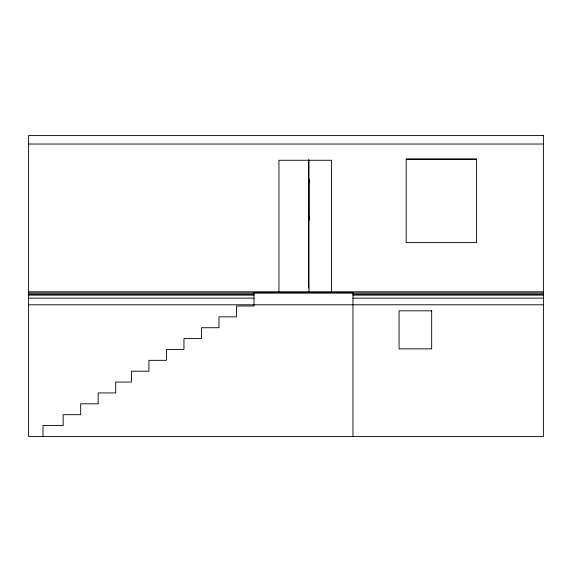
<?xml version="1.0" encoding="UTF-8"?>
<svg xmlns="http://www.w3.org/2000/svg" width="572" height="572" viewBox="0 0 572 572"><rect width="100%" height="100%" fill="white"/><g stroke="black" fill="none" stroke-linecap="round" stroke-linejoin="round"><path stroke-width="0.86" d="M309.094 180.144L308.966 179.079L309.13 182.904M308.916 219.426L309.123 216.609M28.6 144.03L543.4 144.03M406.242 159.123L476.505 159.123M308.966 220.442L308.923 180.023M308.98 287.873L308.494 287.873L308.494 159.853M28.6 291.799L543.4 291.799M28.6 293.007L543.4 293.007M28.6 294.215L253.825 294.215M353.031 294.215L543.4 294.215M28.6 295.116L253.825 295.116M353.031 295.116L543.4 295.116M28.6 298.141L253.825 298.141M353.031 298.141L543.4 298.141M28.6 304.783L253.825 304.783M253.997 304.783L543.4 304.783M352.967 436.422L352.967 292.7L253.997 292.7L253.997 305.991L236.479 305.991L236.479 316.859L218.969 316.859L218.969 327.727L201.458 327.727L201.458 338.595L183.948 338.595L183.948 349.463L166.431 349.463L166.431 360.339L148.92 360.339L148.92 371.207L131.41 371.207L131.41 382.075L115.708 382.075L115.708 392.943L98.198 392.943L98.198 403.818L80.681 403.818L80.681 414.686L63.17 414.686L63.17 425.554L43 425.554L43 436.422M331.474 291.799L331.474 160.274L278.936 160.274L278.936 291.799M308.98 159.853L308.98 291.799M543.4 135.578L28.6 135.578L28.6 436.422L543.4 436.422L543.4 135.578M476.583 159.159L406.17 159.159L406.17 242.614L476.583 242.614L476.583 159.159M431.681 310.818L399.077 310.818L399.077 348.863L431.681 348.863L431.681 310.818"/></g></svg>
